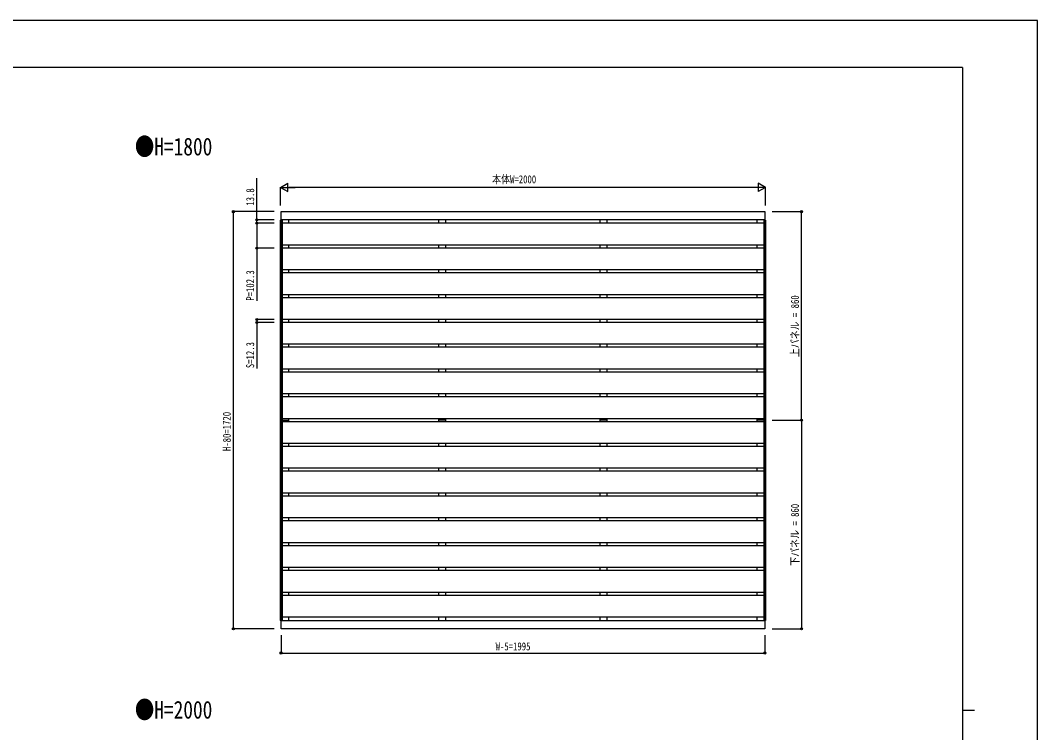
# Model space of a CAD drawing. Units: millimetres, scale not verified. Extents: x -4205 to 4205, y -2970 to 2970.
# Drawn here: x 11 to 4205, y 33 to 2970 of the extents above; entities that cross this region are included whole.
import ezdxf
from ezdxf.enums import TextEntityAlignment as Align

# ---------------------------------------------------------------- set-up
doc = ezdxf.new("R2010")
doc.units = ezdxf.units.MM
doc.header["$LTSCALE"] = 16
for name, color, linetype in [('0-1_USER1', 3, 'Continuous'), ('0-2_YKK_A1', 4, 'Continuous'), ('0-3_YKK_D', 6, 'Continuous'), ('0-4_YKK_ZWAK', 7, 'Continuous')]:
    doc.layers.add(name, color=color, linetype=linetype)
doc.styles.add('ＭＳ ゴシック', font='')
doc.styles.get('ＭＳ ゴシック').set_extended_font_data('MS Gothic')

msp = doc.modelspace()

# ---------------------------------------------------------------- linework, layer by layer
at = {"layer": '0-2_YKK_A1'}
for p, q in [((1082.61, 2146.54), (1082.61, 495.54)), ((1082.61, 2146.54), (1084.61, 2146.54)), ((1084.61, 2146.54), (1089.61, 2146.54)), ((1084.61, 2146.54), (1084.61, 495.54)), ((1087.61, 2147.04), (1087.61, 2146.54)), ((1117.61, 2133.29), (1117.61, 2147.04)), ((1735.61, 2133.29), (1735.61, 2147.04)), ((1765.61, 2133.29), (1765.61, 2147.04)), ((2400.61, 2133.29), (2400.61, 2147.04)), ((2430.61, 2133.29), (2430.61, 2147.04)), ((3048.61, 2133.29), (3048.61, 2147.04)), ((3081.61, 2146.54), (3076.61, 2146.54)), ((3078.61, 2147.04), (3078.61, 2146.54)), ((3081.61, 2146.54), (3081.61, 495.54)), ((3083.61, 2146.54), (3081.61, 2146.54)), ((3083.61, 2146.54), (3083.61, 495.54)), ((3076.61, 2133.24), (1089.61, 2133.24)), ((3076.61, 2043.24), (1089.61, 2043.24)), ((3076.61, 2030.94), (1089.61, 2030.94)), ((1117.61, 2030.94), (1117.61, 2043.24)), ((1735.61, 2030.94), (1735.61, 2043.24)), ((1765.61, 2030.94), (1765.61, 2043.24)), ((2400.61, 2030.94), (2400.61, 2043.24)), ((2430.61, 2030.94), (2430.61, 2043.24)), ((3048.61, 2030.94), (3048.61, 2043.24)), ((3076.61, 1940.94), (1089.61, 1940.94)), ((1117.61, 1928.64), (1117.61, 1940.94)), ((1735.61, 1928.64), (1735.61, 1940.94)), ((1765.61, 1928.64), (1765.61, 1940.94)), ((2400.61, 1928.64), (2400.61, 1940.94)), ((2430.61, 1928.64), (2430.61, 1940.94)), ((3048.61, 1928.64), (3048.61, 1940.94)), ((3076.61, 1928.64), (1089.61, 1928.64)), ((3076.61, 1838.64), (1089.61, 1838.64)), ((3076.61, 1826.34), (1089.61, 1826.34)), ((1117.61, 1826.34), (1117.61, 1838.64)), ((1735.61, 1826.34), (1735.61, 1838.64)), ((1765.61, 1826.34), (1765.61, 1838.64)), ((2400.61, 1826.34), (2400.61, 1838.64)), ((2430.61, 1826.34), (2430.61, 1838.64)), ((3048.61, 1826.34), (3048.61, 1838.64)), ((3076.61, 1736.34), (1089.61, 1736.34)), ((3076.61, 1724.04), (1089.61, 1724.04)), ((1117.61, 1724.04), (1117.61, 1736.34)), ((1735.61, 1724.04), (1735.61, 1736.34)), ((1765.61, 1724.04), (1765.61, 1736.34)), ((2400.61, 1724.04), (2400.61, 1736.34)), ((2430.61, 1724.04), (2430.61, 1736.34)), ((3048.61, 1724.04), (3048.61, 1736.34)), ((3076.61, 1634.04), (1089.61, 1634.04)), ((3076.61, 1621.74), (1089.61, 1621.74)), ((1117.61, 1621.74), (1117.61, 1634.04)), ((1735.61, 1621.74), (1735.61, 1634.04)), ((1765.61, 1621.74), (1765.61, 1634.04)), ((2400.61, 1621.74), (2400.61, 1634.04)), ((2430.61, 1621.74), (2430.61, 1634.04)), ((3048.61, 1621.74), (3048.61, 1634.04)), ((3076.61, 1531.74), (1089.61, 1531.74)), ((3076.61, 1519.44), (1089.61, 1519.44)), ((1117.61, 1519.44), (1117.61, 1531.74)), ((1735.61, 1519.44), (1735.61, 1531.74)), ((1765.61, 1519.44), (1765.61, 1531.74)), ((2400.61, 1519.44), (2400.61, 1531.74)), ((2430.61, 1519.44), (2430.61, 1531.74)), ((3048.61, 1519.44), (3048.61, 1531.74)), ((3076.61, 1429.44), (1089.61, 1429.44)), ((1117.61, 1417.14), (1117.61, 1429.44)), ((1735.61, 1417.14), (1735.61, 1429.44)), ((1765.61, 1417.14), (1765.61, 1429.44)), ((2400.61, 1417.14), (2400.61, 1429.44)), ((2430.61, 1417.14), (2430.61, 1429.44)), ((3048.61, 1417.14), (3048.61, 1429.44)), ((3076.61, 1417.14), (1089.61, 1417.14)), ((3076.61, 1327.14), (1089.61, 1327.14)), ((1089.61, 1321.04), (1117.61, 1321.04)), ((3076.61, 1314.94), (1089.61, 1314.94)), ((1117.61, 1314.89), (1117.61, 1327.19)), ((1735.61, 1314.89), (1735.61, 1327.19)), ((1765.61, 1321.04), (1735.61, 1321.04)), ((1765.61, 1314.89), (1765.61, 1327.19)), ((2400.61, 1314.89), (2400.61, 1327.19)), ((2430.61, 1321.04), (2400.61, 1321.04)), ((2430.61, 1314.89), (2430.61, 1327.19)), ((3048.61, 1314.89), (3048.61, 1327.19)), ((3076.61, 1321.04), (3048.61, 1321.04)), ((3076.61, 1224.94), (1089.61, 1224.94)), ((1117.61, 1212.64), (1117.61, 1224.94)), ((1735.61, 1212.64), (1735.61, 1224.94)), ((1765.61, 1212.64), (1765.61, 1224.94)), ((2400.61, 1212.64), (2400.61, 1224.94)), ((2430.61, 1212.64), (2430.61, 1224.94)), ((3048.61, 1212.64), (3048.61, 1224.94)), ((3076.61, 1212.64), (1089.61, 1212.64)), ((3076.61, 1122.64), (1089.61, 1122.64)), ((3076.61, 1110.34), (1089.61, 1110.34)), ((1117.61, 1110.34), (1117.61, 1122.64)), ((1735.61, 1110.34), (1735.61, 1122.64)), ((1765.61, 1110.34), (1765.61, 1122.64)), ((2400.61, 1110.34), (2400.61, 1122.64)), ((2430.61, 1110.34), (2430.61, 1122.64)), ((3048.61, 1110.34), (3048.61, 1122.64)), ((3076.61, 1020.34), (1089.61, 1020.34)), ((3076.61, 1008.04), (1089.61, 1008.04)), ((1117.61, 1008.04), (1117.61, 1020.34)), ((1735.61, 1008.04), (1735.61, 1020.34)), ((1765.61, 1008.04), (1765.61, 1020.34)), ((2400.61, 1008.04), (2400.61, 1020.34)), ((2430.61, 1008.04), (2430.61, 1020.34)), ((3048.61, 1008.04), (3048.61, 1020.34)), ((3076.61, 918.04), (1089.61, 918.04)), ((3076.61, 905.74), (1089.61, 905.74)), ((1117.61, 905.74), (1117.61, 918.04)), ((1735.61, 905.74), (1735.61, 918.04)), ((1765.61, 905.74), (1765.61, 918.04)), ((2400.61, 905.74), (2400.61, 918.04)), ((2430.61, 905.74), (2430.61, 918.04)), ((3048.61, 905.74), (3048.61, 918.04)), ((3076.61, 815.74), (1089.61, 815.74)), ((3076.61, 803.44), (1089.61, 803.44)), ((1117.61, 803.44), (1117.61, 815.74)), ((1735.61, 803.44), (1735.61, 815.74)), ((1765.61, 803.44), (1765.61, 815.74)), ((2400.61, 803.44), (2400.61, 815.74)), ((2430.61, 803.44), (2430.61, 815.74)), ((3048.61, 803.44), (3048.61, 815.74)), ((3076.61, 713.44), (1089.61, 713.44)), ((1117.61, 701.14), (1117.61, 713.44)), ((1735.61, 701.14), (1735.61, 713.44)), ((1765.61, 701.14), (1765.61, 713.44)), ((2400.61, 701.14), (2400.61, 713.44)), ((2430.61, 701.14), (2430.61, 713.44)), ((3048.61, 701.14), (3048.61, 713.44)), ((3076.61, 701.14), (1089.61, 701.14)), ((3076.61, 611.14), (1089.61, 611.14)), ((3076.61, 598.84), (1089.61, 598.84)), ((1117.61, 598.84), (1117.61, 611.14)), ((1735.61, 598.84), (1735.61, 611.14)), ((1765.61, 598.84), (1765.61, 611.14)), ((2400.61, 598.84), (2400.61, 611.14)), ((2430.61, 598.84), (2430.61, 611.14)), ((3048.61, 598.84), (3048.61, 611.14)), ((3076.61, 508.84), (1089.61, 508.84)), ((1117.61, 495.09), (1117.61, 508.84)), ((1735.61, 495.09), (1735.61, 508.84)), ((1765.61, 495.09), (1765.61, 508.84)), ((2400.61, 495.09), (2400.61, 508.84)), ((2430.61, 495.09), (2430.61, 508.84)), ((3048.61, 495.09), (3048.61, 508.84)), ((1087.61, 495.54), (1087.61, 495.04)), ((3078.61, 495.54), (3078.61, 495.04))]:
    msp.add_line(p, q, dxfattribs=at)
for points in [[(1085.61, 2181.04), (3080.61, 2181.04), (3080.61, 2147.04), (1085.61, 2147.04)], [(1085.61, 495.04), (3080.61, 495.04), (3080.61, 461.04), (1085.61, 461.04)]]:
    msp.add_lwpolyline(points, close=True, dxfattribs=at)
for points in [[(1089.61, 2146.54), (1089.61, 495.54), (1082.61, 495.54)], [(3076.61, 2146.54), (3076.61, 495.54), (3083.61, 495.54)]]:
    msp.add_lwpolyline(points, dxfattribs=at)
at = {"layer": '0-3_YKK_D'}
for p, q in [((1083.11, 2281.04), (1113.42, 2298.54)), ((1083.11, 2207.04), (1083.11, 2282.04)), ((1083.11, 2281.04), (1113.42, 2263.54)), ((1083.11, 2281.04), (1143.74, 2281.04)), ((1113.42, 2263.54), (1113.42, 2298.54)), ((3048.11, 2281.04), (1118.11, 2281.04)), ((3083.11, 2281.04), (3022.49, 2281.04)), ((3083.11, 2281.04), (3052.8, 2298.54)), ((3052.8, 2298.54), (3052.8, 2263.54)), ((3083.11, 2281.04), (3052.8, 2263.54)), ((3083.11, 2207.04), (3083.11, 2282.04)), ((1056.61, 2181.04), (888.11, 2181.04)), ((889.11, 461.04), (889.11, 2181.04)), ((3109.81, 2181.04), (3232.61, 2181.04)), ((3231.61, 1321.04), (3231.61, 2181.04)), ((1056.61, 2147.04), (984.61, 2147.04)), ((1056.61, 2133.24), (984.61, 2133.24)), ((1056.61, 2133.24), (984.61, 2133.24)), ((1056.61, 2030.94), (984.61, 2030.94)), ((1056.61, 1736.34), (984.61, 1736.34)), ((1056.61, 1724.04), (984.61, 1724.04)), ((3109.81, 1321.04), (3232.61, 1321.04)), ((3109.81, 1321.04), (3232.61, 1321.04)), ((3231.61, 1321.04), (3231.61, 461.04)), ((1056.61, 461.04), (888.11, 461.04)), ((1085.61, 435.04), (1085.61, 360.04)), ((3080.61, 435.04), (3080.61, 360.04)), ((3109.81, 461.04), (3232.61, 461.04)), ((1085.61, 361.04), (3080.61, 361.04))]:
    msp.add_line(p, q, dxfattribs=at)
for points in [[(985.61, 2133.24), (985.61, 2147.04), (985.61, 2319.55)], [(985.61, 2133.24), (985.61, 2030.94), (985.61, 1812.74)], [(985.61, 1736.34), (985.61, 1724.04), (985.61, 1534.64)]]:
    msp.add_lwpolyline(points, dxfattribs=at)
for centre in [(889.11, 2181.04), (3231.61, 2181.04), (985.61, 2147.04), (985.61, 2133.24), (985.61, 2133.24), (985.61, 2030.94), (985.61, 1736.34), (985.61, 1724.04), (3231.61, 1321.04), (3231.61, 1321.04), (889.11, 461.04), (3231.61, 461.04), (1085.61, 361.04), (3080.61, 361.04)]:
    msp.add_circle(centre, 4.25, dxfattribs=at)
at = {"layer": '0-4_YKK_ZWAK'}
for p, q in [((3895.02, 2775), (-3904.98, 2775)), ((3895.02, 2775), (3895.02, -2525)), ((3895.02, 125), (3945.02, 125))]:
    msp.add_line(p, q, dxfattribs=at)
msp.add_lwpolyline([(-4205, -2970), (4205, -2970), (4205, 2970), (-4205, 2970)], close=True, dxfattribs=at)

# ---------------------------------------------------------------- texts
at = {"layer": '0-1_USER1', "style": 'ＭＳ ゴシック', "width": 0.8}
for s, p in [('●H=1800', (482.99, 2390.88)), ('●H=2000', (482.99, 68.51))]:
    msp.add_text(s, height=73.31, dxfattribs=at).set_placement(p, align=Align.BOTTOM_LEFT)
at = {"layer": '0-3_YKK_D', "style": 'ＭＳ ゴシック', "width": 0.8}
for s, p in [('本体W=2000', (1955.91, 2288.04)), ('W-5=1995', (1970.31, 362.04))]:
    msp.add_text(s, height=32.99, dxfattribs=at).set_placement(p, align=Align.BOTTOM_LEFT)
for s, p in [('13.8', (984.61, 2205.75)), ('P=102.3', (984.61, 1813.74)), ('上パネル = 860', (3230.61, 1580.64)), ('S=12.3', (984.61, 1535.64)), ('H-80=1720', (888.11, 1193.84)), ('下パネル = 860', (3230.61, 720.64))]:
    msp.add_text(s, height=32.99, rotation=90, dxfattribs=at).set_placement(p, align=Align.BOTTOM_LEFT)

doc.saveas('drawing.dxf')
